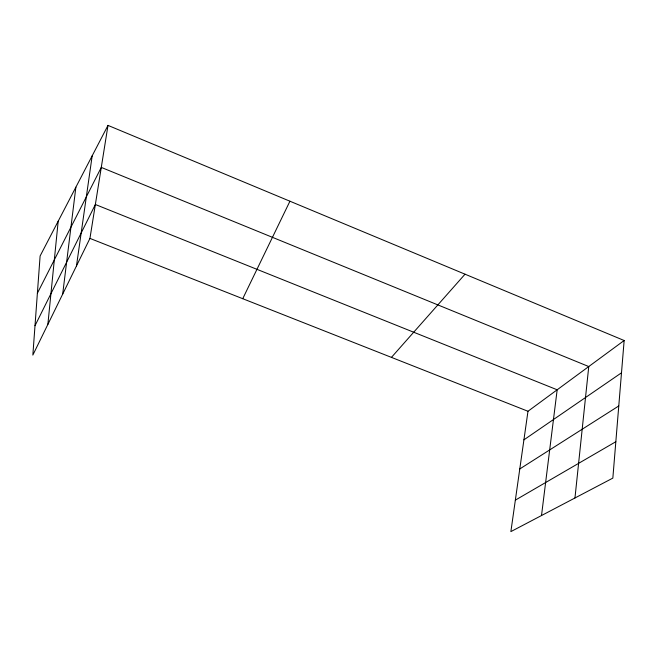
<?xml version="1.0" encoding="UTF-8"?>
<svg xmlns="http://www.w3.org/2000/svg" width="657" height="657" viewBox="0 0 657 657"><rect width="100%" height="100%" fill="white"/><g stroke="black" fill="none" stroke-linecap="round" stroke-linejoin="round"><path stroke-width="0.99" d="M624.15 340.507L612.841 478.107L510.875 531.612L527.982 411.266L624.15 340.507L107.994 125.388L40.11 255.984L32.85 355.084L89.943 238.401L107.994 125.388M47.862 324.402L58.194 221.195M574.965 497.981L588.762 366.549L101.285 167.404L37.383 293.236M62.678 294.131L75.875 187.179M541.508 515.54L557.169 389.79L95.364 204.491L35.002 325.708M76.467 265.954L92.185 155.808M242.737 298.697L289.934 201.214M391.441 357.383L465.033 274.191M523.925 439.829L621.497 372.806M519.786 468.95L618.771 405.96M515.351 500.133L615.831 441.726M89.943 238.401L527.982 411.266"/></g></svg>
